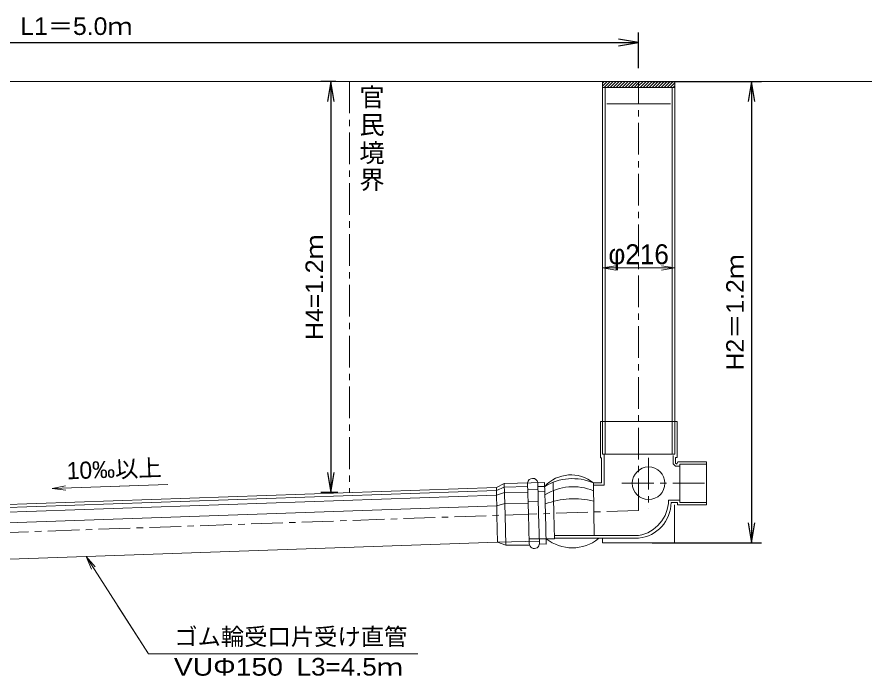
# Model space of a CAD drawing. Units: millimetres, scale not verified, with parts at other scales. Extents: x 323 to 5782, y 261 to 2709.
# Drawn here: x 5141 to 5782, y 523 to 1017 of the extents above; entities that cross this region are included whole.
import ezdxf
from ezdxf.enums import TextEntityAlignment as Align

# ---------------------------------------------------------------- set-up
doc = ezdxf.new("R2010")
doc.units = ezdxf.units.MM
doc.header["$LTSCALE"] = 10
doc.linetypes.add('USER1', pattern=[3.81, 2.38125, -0.47625, 0.47625, -0.47625])
doc.linetypes.add('USER2', pattern=[19.05, 12.7, -6.35])
for name, color, linetype, lineweight in [('D-BMK', 2, 'USER1', 15), ('D-STR', 1, 'Continuous', 15), ('D-STR-DIM', 7, 'Continuous', 9), ('D-STR-HTXT', 7, 'Continuous', 5), ('D-STR-STR1', 7, 'Continuous', 5), ('V-nasSTD', 1, 'Continuous', 25)]:
    doc.layers.add(name, color=color, linetype=linetype, lineweight=lineweight)
doc.layers.add('D-TTL-TXT', color=7, linetype='Continuous')
doc.styles.add('HGP創英角ｺﾞｼｯｸUB', font='')
doc.styles.add('ＭＳ Ｐゴシック', font='')
doc.styles.get('HGP創英角ｺﾞｼｯｸUB').set_extended_font_data('HGP創英角ｺﾞｼｯｸUB')
doc.styles.get('ＭＳ Ｐゴシック').set_extended_font_data('MS PGothic')

# ---------------------------------------------------------------- blocks, each defined once
blk = doc.blocks.new('open_arrow')
at = {"color": 0, "linetype": 'Continuous', "lineweight": -2}
blk.add_lwpolyline([(7.5, 1.25), (0, 0), (7.5, -1.25)], dxfattribs=at)

msp = doc.modelspace()

# ---------------------------------------------------------------- linework, layer by layer
at = {"layer": 'D-BMK'}
for p, q in [((5390.35, 968.46), (5390.35, 660.31)), ((5607.06, 646.97), (5607.06, 968.46)), ((5614.49, 686.35), (5614.49, 648.08)), ((5594.55, 667.31), (5657.92, 667.31)), ((5607.06, 646.97), (4897.7, 622.21))]:
    msp.add_line(p, q, dxfattribs=at)
at = {"layer": 'D-STR', "color": 7}
for p, q in [((5580.06, 967.33), (5581.18, 968.46)), ((5580.06, 965.09), (5583.43, 968.46)), ((5580.06, 968.46), (5580.06, 689.1)), ((5580.06, 968.46), (5634.06, 968.46)), ((5581.17, 963.96), (5585.67, 968.46)), ((5583.42, 963.96), (5587.92, 968.46)), ((5585.66, 963.96), (5590.16, 968.46)), ((5587.91, 963.96), (5592.41, 968.46)), ((5590.15, 963.96), (5594.65, 968.46)), ((5592.4, 963.96), (5596.9, 968.46)), ((5594.64, 963.96), (5599.14, 968.46)), ((5596.89, 963.96), (5601.39, 968.46)), ((5599.13, 963.96), (5603.63, 968.46)), ((5601.38, 963.96), (5605.88, 968.46)), ((5603.62, 963.96), (5607.06, 967.39)), ((5607.06, 967.39), (5608.12, 968.46)), ((5607.06, 965.15), (5610.37, 968.46)), ((5610.93, 966.78), (5612.61, 968.46)), ((5610.93, 964.53), (5614.86, 968.46)), ((5612.6, 963.96), (5617.1, 968.46)), ((5614.85, 963.96), (5619.35, 968.46)), ((5617.09, 963.96), (5621.59, 968.46)), ((5619.34, 963.96), (5623.84, 968.46)), ((5621.58, 963.96), (5626.08, 968.46)), ((5623.83, 963.96), (5628.33, 968.46)), ((5626.07, 963.96), (5630.57, 968.46)), ((5628.32, 963.96), (5632.82, 968.46)), ((5630.56, 963.96), (5634.06, 967.45)), ((5634.06, 968.46), (5634.06, 689.1)), ((5580.06, 963.96), (5634.06, 963.96)), ((5582.06, 963.96), (5582.06, 689.1)), ((5605.87, 963.96), (5607.06, 965.15)), ((5608.11, 963.96), (5610.93, 966.78)), ((5610.36, 963.96), (5610.93, 964.53)), ((5632.06, 963.96), (5632.06, 689.1)), ((5632.81, 963.96), (5634.06, 965.21)), ((5580.06, 689.1), (5634.06, 689.1)), ((5581.16, 665.82), (5581.16, 689.1)), ((5637.89, 681.54), (5657.92, 681.54)), ((5657.92, 683.41), (5657.92, 651.06)), ((5500.47, 664.11), (5506.37, 667.24)), ((5536.59, 668), (5506.37, 667.24)), ((5507.02, 643.48), (5506.37, 667.24)), ((5524.54, 644.09), (5523.9, 667.68)), ((5532.15, 644.35), (5531.51, 667.87)), ((5537.23, 644.53), (5536.59, 668)), ((5543.62, 644.75), (5542.98, 668.08)), ((5573.2, 667.64), (5573.52, 645.8)), ((4933.86, 644.3), (5500.47, 664.11)), ((4933.93, 642.05), (5500.52, 661.85)), ((5500.92, 643.26), (5500.47, 664.11)), ((5500.52, 661.85), (5506.44, 664.46)), ((5500.59, 658.42), (5506.55, 660.45)), ((5506.44, 664.46), (5523.97, 664.83)), ((5506.55, 660.45), (5524.09, 660.53)), ((5524.04, 662.42), (5531.65, 662.63)), ((5536.67, 665), (5531.59, 664.85)), ((5531.69, 661.17), (5536.77, 661.32)), ((5573.2, 665.82), (5581.16, 665.82)), ((4934.04, 638.61), (5500.59, 658.42)), ((5524.28, 653.63), (5531.89, 653.82)), ((5629.51, 654.7), (5637.89, 654.7)), ((4934.3, 630.58), (5500.77, 650.38)), ((5500.77, 650.38), (5506.78, 652.13)), ((5506.78, 652.13), (5524.31, 652.37)), ((5544.08, 628.06), (5607.06, 628.06)), ((5501.34, 623.18), (5532.71, 623.87)), ((5544.14, 625.77), (5525.04, 625.71)), ((5532.73, 621.8), (5537.85, 621.75)), ((5544.13, 626.2), (5607.06, 626.2))]:
    msp.add_line(p, q, dxfattribs=at)
at = {"layer": 'D-STR', "color": 7, "linetype": 'USER2'}
for p, q in [((5583.33, 951.66), (5630.8, 951.66)), ((5578.58, 713.54), (5635.79, 713.54)), ((5501.34, 623.18), (5500.92, 643.26)), ((5507.63, 620.85), (5507.02, 643.48)), ((5525.14, 622.19), (5524.54, 644.09)), ((5532.75, 622.36), (5532.15, 644.35)), ((5537.85, 621.75), (5537.23, 644.53)), ((5544.14, 625.77), (5543.62, 644.75)), ((5573.52, 645.8), (5573.78, 628.06))]:
    msp.add_line(p, q, dxfattribs=at)
at = {"layer": 'D-STR', "color": 7}
for points in [[(5578.58, 713.54), (5578.58, 686.42), (5579.29, 686.42), (5579.29, 667.64), (5573.2, 667.64)], [(5635.79, 713.54), (5635.79, 686.73), (5634.72, 686.73), (5634.72, 682.5)], [(5632.97, 688.19), (5632.97, 681.84), (5634.62, 680.07), (5637.89, 680.07)], [(5634.72, 682.5), (5635.66, 681.69), (5636.47, 683.41), (5657.92, 683.41)], [(5637.89, 681.54), (5637.89, 652.87), (5657.92, 652.87)], [(5631.35, 652.87), (5636.14, 652.87), (5636.14, 651.06), (5657.92, 651.06)], [(4898.36, 601.33), (4935.16, 603.31), (5501.34, 623.18)], [(5501.34, 623.18), (5507.48, 620.85), (5525.37, 620.94)]]:
    msp.add_lwpolyline(points, dxfattribs=at)
at = {"layer": 'D-STR', "color": 7, "linetype": 'USER2'}
msp.add_lwpolyline([(5633.86, 651.28), (5633.86, 622.57), (5579.9, 622.57), (5579.9, 625.65)], dxfattribs=at)
at = {"layer": 'D-STR', "color": 7}
msp.add_circle((5614.49, 667.31), 12.21, dxfattribs=at)
for centre, radius, start, end in [((5556.35, 646.76), 26.83, 51.08046, 137.16687), ((5527.72, 667.15), 3.86, 10.85169, 172.02048), ((5557.52, 630.47), 40.34, 67.12397, 121.12336), ((5558.03, 624.38), 40.34, 67.77174, 121.68172), ((5558.68, 594.52), 61.23, 76.09047, 110.70936), ((5601.98, 655.12), 27.54, 280.62864, 359.12009), ((5604.37, 653.04), 26.97, 275.71079, 359.62898), ((5528.95, 622.24), 3.81, 180.80645, 1.97251), ((5557.34, 650.28), 31.4, 231.37604, 308.84234)]:
    msp.add_arc(centre, radius, start, end, dxfattribs=at)
at = {"layer": 'D-STR-DIM'}
msp.add_line((5580.06, 828.78), (5634.06, 828.78), dxfattribs=at)
at = {"layer": 'D-STR-HTXT'}
msp.add_line((5239.81, 539.37), (5441.78, 539.37), dxfattribs=at)
for points in [[(5167.88, 663.43), (5254.37, 666.46), (5211.13, 664.95)], [(5193.23, 612.3), (5239.81, 539.37), (5216.52, 575.83)]]:
    msp.add_lwpolyline(points, dxfattribs=at)
at = {"layer": 'D-STR-STR1'}
msp.add_line((4452.98, 968.46), (5781.77, 968.46), dxfattribs=at)
at = {"layer": 'V-nasSTD'}
for p, q in [((5607.06, 978.46), (5607.06, 1005.14)), ((4764.8, 997.64), (5607.06, 997.64)), ((5380.35, 968.46), (5368.99, 968.46)), ((5376.49, 968.46), (5376.49, 660.31)), ((5617.06, 968.46), (5699.1, 968.46)), ((5691.6, 968.46), (5691.6, 622.57)), ((5381.83, 660.31), (5368.99, 660.31)), ((5617.06, 622.57), (5699.1, 622.57))]:
    msp.add_line(p, q, dxfattribs=at)

# ---------------------------------------------------------------- block references
at = {"layer": 'D-STR-DIM', "xscale": 1.33, "yscale": 1.33}
msp.add_blockref('open_arrow', (5580.06, 828.78), dxfattribs=at)
at = {"layer": 'D-STR-DIM', "xscale": 1.33, "yscale": 1.33, "rotation": 180}
msp.add_blockref('open_arrow', (5634.06, 828.78), dxfattribs=at)
at = {"layer": 'D-STR-HTXT', "xscale": 1.33, "yscale": 1.33}
for p, rotation in [((5167.88, 663.43), 2), ((5193.23, 612.3), 302.6)]:
    msp.add_blockref('open_arrow', p, dxfattribs=dict(at, rotation=rotation))
at = {"layer": 'V-nasSTD', "xscale": 2, "yscale": 2}
for p, rotation in [((5607.06, 997.64), 180), ((5376.49, 968.46), 270), ((5691.6, 968.46), 270), ((5376.49, 660.31), 90), ((5691.6, 622.57), 90)]:
    msp.add_blockref('open_arrow', p, dxfattribs=dict(at, rotation=rotation))

# ---------------------------------------------------------------- texts
at = {"layer": 'D-STR-DIM', "style": 'ＭＳ Ｐゴシック'}
msp.add_text('φ216', height=14.93, dxfattribs=at).set_placement((5607.06, 839.02), align=Align.MIDDLE_CENTER)
at = {"layer": 'D-STR-HTXT', "style": 'HGP創英角ｺﾞｼｯｸUB'}
msp.add_text('10‰以上', height=12.8, rotation=2.002, dxfattribs=at).set_placement((5179, 666.41), align=Align.BOTTOM_LEFT)
at = {"layer": 'D-STR-HTXT', "style": 'ＭＳ Ｐゴシック'}
msp.add_text('ゴム輪受口片受け直管', height=12.8, dxfattribs=at).set_placement((5259.21, 542.08), align=Align.BOTTOM_LEFT)
at = {"layer": 'D-STR-HTXT', "style": 'HGP創英角ｺﾞｼｯｸUB', "width": 1.2}
msp.add_text('VUΦ150', height=13.2, dxfattribs=at).set_placement((5258.95, 519.13), align=Align.BOTTOM_LEFT)
at = {"layer": 'D-STR-HTXT', "color": 1, "style": 'HGP創英角ｺﾞｼｯｸUB', "width": 1.1}
msp.add_text('L3=4.5ｍ', height=13.2, dxfattribs=at).set_placement((5350.92, 519.2), align=Align.BOTTOM_LEFT)
at = {"layer": 'D-TTL-TXT', "style": 'ＭＳ Ｐゴシック'}
for s, p in [('官', (5397.88, 963.73)), ('民', (5397.88, 943.05)), ('境', (5397.88, 921.88)), ('界', (5397.88, 901.83))]:
    msp.add_text(s, height=13.86, dxfattribs=at).set_placement(p, align=Align.TOP_LEFT)
at = {"layer": 'V-nasSTD', "style": 'HGP創英角ｺﾞｼｯｸUB', "width": 1.05}
msp.add_text('L1＝5.0ｍ', height=13.2, dxfattribs=at).set_placement((5185.93, 999.44), align=Align.BOTTOM_CENTER)
for s, p in [('H4=1.2ｍ', (5374.69, 814.38)), ('H2＝1.2ｍ', (5689.8, 795.51))]:
    msp.add_text(s, height=13.2, rotation=90, dxfattribs=at).set_placement(p, align=Align.BOTTOM_CENTER)

doc.saveas('drawing.dxf')
